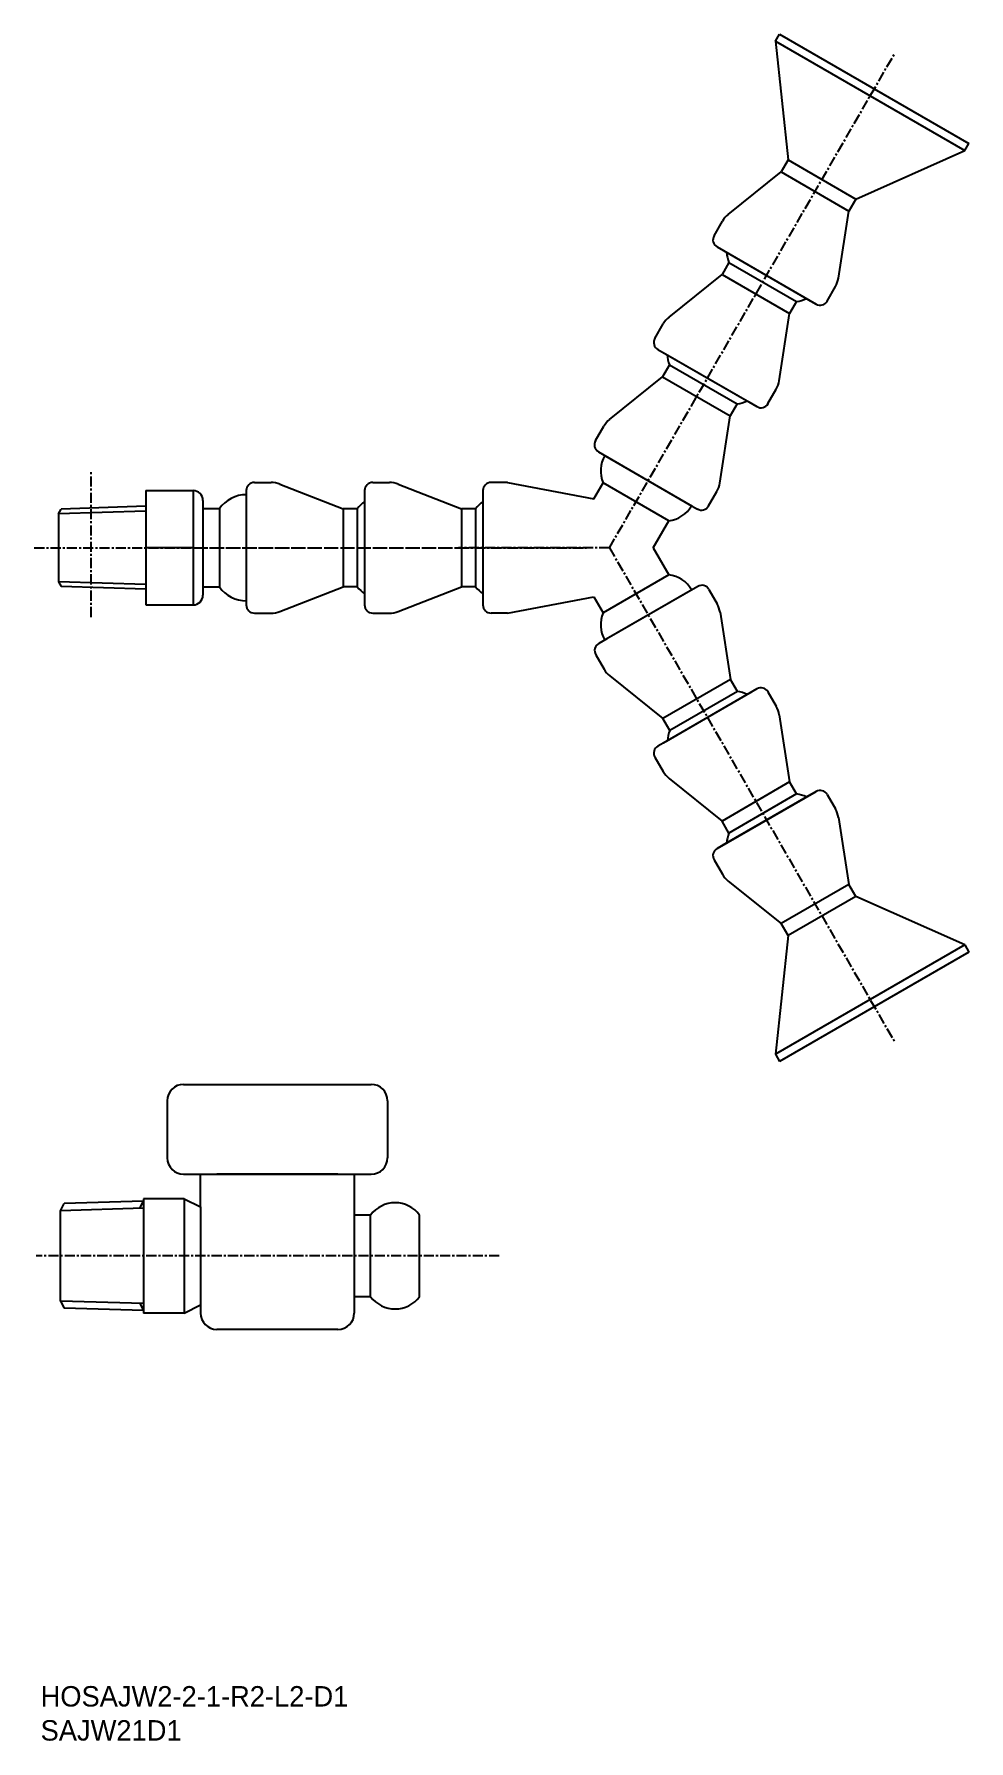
# Model space of a CAD drawing. Extents: x 331 to 446, y 314 to 523.
import ezdxf

# ---------------------------------------------------------------- set-up
doc = ezdxf.new("R2010")
doc.units = 0
doc.linetypes.add('CENTER', pattern=[2, 1.25, -0.25, 0.25, -0.25])
doc.layers.get('0').update_dxf_attribs({"linetype": 'CONTINUOUS'})
doc.layers.add('CENTER', color=1, linetype='CENTER')

msp = doc.modelspace()

# ---------------------------------------------------------------- linework, layer by layer
for p, q in [((422.29, 522.32), (422.79, 523.18)), ((422.79, 523.18), (445.98, 509.79)), ((422.29, 522.32), (445.48, 508.93)), ((445.48, 508.93), (445.98, 509.79)), ((416.5, 501.09), (422.98, 506.31)), ((423.83, 507.78), (422.98, 506.31)), ((422.98, 506.31), (431.27, 501.52)), ((423.83, 507.78), (432.12, 502.99)), ((423.83, 507.78), (432.12, 502.99)), ((432.12, 502.99), (431.27, 501.52)), ((414.76, 498.49), (415.78, 500.26)), ((430, 493.3), (431.27, 501.52)), ((415.12, 497.12), (427.25, 490.12)), ((415.12, 497.12), (427.25, 490.12)), ((415.12, 497.12), (426.62, 490.49)), ((409.25, 488.54), (415.73, 493.75)), ((416.58, 495.22), (415.73, 493.75)), ((415.73, 493.75), (424.02, 488.96)), ((416.58, 495.22), (424.87, 490.44)), ((416.58, 495.22), (424.87, 490.44)), ((428.61, 490.49), (429.63, 492.26)), ((424.87, 490.44), (424.02, 488.96)), ((426.26, 490.7), (427.25, 490.12)), ((407.51, 485.93), (408.53, 487.7)), ((422.75, 480.74), (424.02, 488.96)), ((407.87, 484.57), (419.01, 478.14)), ((408.5, 484.2), (419.37, 477.93)), ((401.96, 476), (408.45, 481.21)), ((409.3, 482.68), (408.45, 481.21)), ((408.45, 481.21), (416.74, 476.43)), ((409.3, 482.68), (417.59, 477.9)), ((409.3, 482.68), (417.59, 477.9)), ((421.36, 477.93), (422.38, 479.7)), ((417.59, 477.9), (416.74, 476.43)), ((419.01, 478.14), (420, 477.57)), ((400.22, 473.4), (401.24, 475.16)), ((415.46, 468.2), (416.74, 476.43)), ((400.59, 472.03), (411.72, 465.6)), ((401.22, 471.67), (412.08, 465.39)), ((358.44, 468.28), (360.47, 468.28)), ((372.94, 468.28), (374.97, 468.28)), ((345.12, 467.28), (345.12, 453.28)), ((345.12, 467.28), (345.12, 453.28)), ((345.12, 467.28), (350.92, 467.28)), ((350.92, 467.28), (350.92, 453.28)), ((357.44, 467.28), (357.44, 454.43)), ((357.44, 466.55), (357.44, 454.01)), ((361.56, 468.08), (369.32, 465.07)), ((371.94, 467.28), (371.94, 454.43)), ((371.94, 466.55), (371.94, 454.01)), ((376.06, 468.08), (383.82, 465.07)), ((414.08, 465.4), (415.1, 467.16)), ((352.12, 466.08), (352.12, 454.48)), ((354.14, 465.08), (354.14, 455.48)), ((369.32, 465.07), (369.32, 455.5)), ((371.02, 465.07), (369.32, 465.07)), ((371.02, 465.07), (371.02, 455.5)), ((371.02, 465.07), (371.02, 455.5)), ((383.82, 465.07), (383.82, 455.5)), ((385.52, 465.07), (383.82, 465.07)), ((385.52, 465.07), (385.52, 455.5)), ((385.52, 465.07), (385.52, 455.5)), ((411.72, 465.6), (412.71, 465.03)), ((350.92, 460.28), (345.12, 460.28)), ((357.44, 454.43), (357.44, 453.28)), ((361.56, 452.49), (369.32, 455.5)), ((371.02, 455.5), (369.32, 455.5)), ((371.94, 454.43), (371.94, 453.28)), ((376.06, 452.49), (383.82, 455.5)), ((385.52, 455.5), (383.82, 455.5)), ((412.12, 455.19), (401.25, 448.92)), ((412.75, 455.56), (401.62, 449.13)), ((414.11, 455.19), (415.13, 453.42)), ((345.12, 453.28), (350.92, 453.28)), ((358.44, 452.28), (360.47, 452.28)), ((372.94, 452.28), (374.97, 452.28)), ((415.5, 452.38), (416.77, 444.16)), ((401.62, 449.13), (400.62, 448.56)), ((400.26, 447.19), (401.28, 445.42)), ((402, 444.59), (408.48, 439.37)), ((416.77, 444.16), (408.48, 439.37)), ((417.62, 442.69), (416.77, 444.16)), ((419.37, 442.63), (408.5, 436.36)), ((420, 443), (408.87, 436.57)), ((417.62, 442.69), (409.33, 437.9)), ((417.62, 442.69), (409.33, 437.9)), ((421.36, 442.63), (422.38, 440.87)), ((409.33, 437.9), (408.48, 439.37)), ((422.75, 439.83), (424.02, 431.6)), ((408.87, 436.57), (407.87, 436)), ((407.51, 434.63), (408.53, 432.87)), ((409.25, 432.03), (415.73, 426.82)), ((424.02, 431.6), (415.73, 426.82)), ((424.87, 430.13), (424.02, 431.6)), ((415.12, 423.44), (427.25, 430.44)), ((415.12, 423.44), (427.25, 430.44)), ((415.12, 423.44), (427.25, 430.44)), ((415.12, 423.44), (427.25, 430.44)), ((426.62, 430.08), (415.75, 423.81)), ((426.62, 430.08), (415.75, 423.81)), ((427.25, 430.44), (416.12, 424.01)), ((424.87, 430.13), (416.58, 425.34)), ((424.87, 430.13), (416.58, 425.34)), ((428.61, 430.07), (429.63, 428.31)), ((416.58, 425.34), (415.73, 426.82)), ((430, 427.27), (431.27, 419.05)), ((416.12, 424.01), (415.12, 423.44)), ((414.76, 422.07), (415.78, 420.31)), ((416.5, 419.47), (422.98, 414.26)), ((431.27, 419.05), (422.98, 414.26)), ((432.12, 417.57), (431.27, 419.05)), ((432.12, 417.57), (423.83, 412.79)), ((432.12, 417.57), (423.83, 412.79)), ((423.83, 412.79), (422.98, 414.26)), ((445.48, 411.64), (422.29, 398.25)), ((445.98, 410.77), (422.79, 397.38)), ((445.48, 411.64), (445.98, 410.77)), ((422.29, 398.25), (422.79, 397.38))]:
    msp.add_line(p, q)
at = {"color": 7, "linetype": 'CONTINUOUS'}
for p, q in [((422.29, 522.32), (423.83, 507.78)), ((432.12, 502.99), (445.48, 508.93)), ((389.44, 468.28), (387.44, 468.28)), ((389.44, 468.28), (400.03, 466.28)), ((400.03, 466.28), (401.16, 468.24)), ((409.21, 463.59), (401.16, 468.24)), ((386.44, 467.28), (386.44, 453.28)), ((334.44, 464.44), (334.74, 465.03)), ((334.44, 464.44), (334.44, 456.12)), ((345.12, 465.36), (334.74, 465.03)), ((352.12, 465.08), (354.14, 465.08)), ((407.3, 460.28), (409.21, 463.59)), ((407.3, 460.28), (409.21, 456.98)), ((334.44, 456.12), (334.74, 455.53)), ((409.21, 456.98), (401.16, 452.33)), ((345.12, 455.21), (334.74, 455.53)), ((352.12, 455.48), (354.14, 455.48)), ((389.44, 452.28), (400.03, 454.28)), ((400.03, 454.28), (401.16, 452.33)), ((389.44, 452.28), (387.44, 452.28)), ((445.48, 411.64), (432.12, 417.57)), ((423.83, 412.79), (422.29, 398.25)), ((349.75, 394.57), (372.75, 394.57)), ((347.75, 392.57), (347.75, 385.57)), ((374.75, 392.57), (374.75, 385.57)), ((349.75, 383.57), (372.75, 383.57)), ((351.83, 379.57), (351.83, 383.57)), ((368.67, 383.57), (353.83, 383.57)), ((370.67, 383.57), (370.67, 366.57)), ((344.83, 380.57), (344.83, 366.57)), ((349.83, 380.57), (344.83, 380.57)), ((349.83, 380.57), (349.83, 366.57)), ((349.83, 380.57), (351.83, 379.57)), ((334.67, 379.1), (335.12, 379.97)), ((334.67, 368.03), (334.67, 379.1)), ((344.83, 380.28), (335.12, 379.97)), ((351.83, 379.57), (351.83, 367.57)), ((372.67, 378.57), (370.67, 378.57)), ((372.67, 368.57), (372.67, 378.57)), ((378.67, 368.57), (378.67, 378.57)), ((334.67, 368.03), (335.12, 367.16)), ((372.67, 368.57), (370.67, 368.57)), ((344.83, 366.86), (335.12, 367.16)), ((349.83, 366.57), (344.83, 366.57)), ((349.83, 366.57), (351.83, 367.57)), ((351.83, 367.57), (351.83, 366.57)), ((368.67, 364.57), (353.83, 364.57))]:
    msp.add_line(p, q, dxfattribs=at)
at = {"color": 3, "linetype": 'CONTINUOUS'}
for p, q in [((345.12, 464.78), (334.44, 464.44)), ((345.12, 455.79), (334.44, 456.12)), ((344.83, 379.42), (334.67, 379.1)), ((344.38, 379.41), (344.83, 380.28)), ((344.83, 367.72), (334.67, 368.03)), ((344.38, 367.73), (344.83, 366.86))]:
    msp.add_line(p, q, dxfattribs=at)
for centre, radius, start, end in [((418.37, 498.76), 3, 128.7832, 150), ((415.62, 497.99), 1, 150, 240), ((427.03, 493.76), 3, 330, 351.2168), ((427.75, 490.99), 1, 240, 330), ((411.12, 486.2), 3, 128.7832, 150), ((408.37, 485.43), 1, 150, 240), ((419.78, 481.2), 3, 330, 351.2168), ((420.5, 478.43), 1, 240, 330), ((403.84, 473.66), 3, 128.7832, 150), ((401.09, 472.9), 1, 150, 240), ((358.44, 467.28), 1, 90, 180), ((360.47, 465.28), 3, 68.7832, 90), ((372.94, 467.28), 1, 90, 180), ((374.97, 465.28), 3, 68.7832, 90), ((412.5, 468.66), 3, 330, 351.2168), ((350.92, 466.08), 1.2, 0, 90), ((413.21, 465.9), 1, 240, 330), ((413.25, 454.69), 1, 30, 120), ((350.92, 454.48), 1.2, 270, 0), ((358.44, 453.28), 1, 180, 270), ((360.47, 455.28), 3, 270, 291.2168), ((372.94, 453.28), 1, 180, 270), ((374.97, 455.28), 3, 270, 291.2168), ((412.53, 451.92), 3, 8.7832, 30), ((401.12, 447.69), 1, 120, 210), ((403.87, 446.92), 3, 210, 231.2168), ((420.5, 442.13), 1, 30, 120), ((419.78, 439.37), 3, 8.7832, 30), ((408.37, 435.13), 1, 120, 210), ((411.12, 434.37), 3, 210, 231.2168), ((427.75, 429.57), 1, 30, 120), ((427.03, 426.81), 3, 8.7832, 30), ((415.62, 422.57), 1, 120, 210), ((418.37, 421.81), 3, 210, 231.2168)]:
    msp.add_arc(centre, radius, start, end)
at = {"color": 7, "linetype": 'CONTINUOUS'}
for centre, radius, start, end in [((420.82, 496.88), 4.55, 185.4351, 201.4281), ((424.19, 494.94), 4.55, 278.5719, 294.5649), ((413.53, 484.35), 4.55, 185.4351, 201.4281), ((416.91, 482.4), 4.55, 278.5719, 294.5649), ((404.61, 469.71), 3.75, 150, 203.1301), ((387.44, 467.28), 1, 90, 180), ((357.44, 462.73), 4.05, 90, 144.5107), ((374.58, 462.23), 4.55, 125.4351, 141.4281), ((389.08, 462.23), 4.55, 125.4351, 141.4281), ((408.76, 467.31), 3.75, 276.8699, 330), ((408.76, 453.26), 3.75, 30, 83.1301), ((357.44, 457.84), 4.05, 215.4893, 270), ((374.58, 458.34), 4.55, 218.5719, 234.5649), ((389.08, 458.34), 4.55, 218.5719, 234.5649), ((387.44, 453.28), 1, 180, 270), ((404.61, 450.86), 3.75, 156.8699, 210), ((416.94, 438.19), 4.55, 65.4351, 81.4281), ((413.57, 436.24), 4.55, 158.5719, 174.5649), ((424.19, 425.63), 4.55, 65.4351, 81.4281), ((420.82, 423.68), 4.55, 158.5719, 174.5649), ((349.75, 392.57), 2, 90, 180), ((372.75, 392.57), 2, 0, 90), ((349.75, 385.57), 2, 180, 270), ((372.75, 385.57), 2, 270, 0), ((375.67, 376.32), 3.75, 36.8699, 143.1301), ((375.67, 370.82), 3.75, 216.8699, 323.1301), ((353.83, 366.57), 2, 180, 270), ((368.67, 366.57), 2, 270, 0)]:
    msp.add_arc(centre, radius, start, end, dxfattribs=at)
at = {"layer": 'CENTER', "color": 1, "linetype": 'CENTER'}
for p, q in [((401.94, 460.28), (436.89, 520.82)), ((338.41, 451.78), (338.41, 469.76)), ((331.44, 460.28), (366.57, 460.28)), ((350.96, 460.28), (384.64, 460.28)), ((365.46, 460.28), (399.14, 460.28)), ((401.94, 460.28), (383.44, 460.28)), ((401.94, 460.28), (436.89, 399.75)), ((388.43, 373.57), (331.67, 373.57))]:
    msp.add_line(p, q, dxfattribs=at)

# ---------------------------------------------------------------- texts
at = {"color": 7, "linetype": 'CONTINUOUS'}
for s, p in [('HOSAJW2-2-1-R2-L2-D1', (332.23, 318.38)), ('SAJW21D1', (332.23, 314.21))]:
    msp.add_text(s, height=2.5, dxfattribs=at).set_placement(p)

doc.saveas('drawing.dxf')
